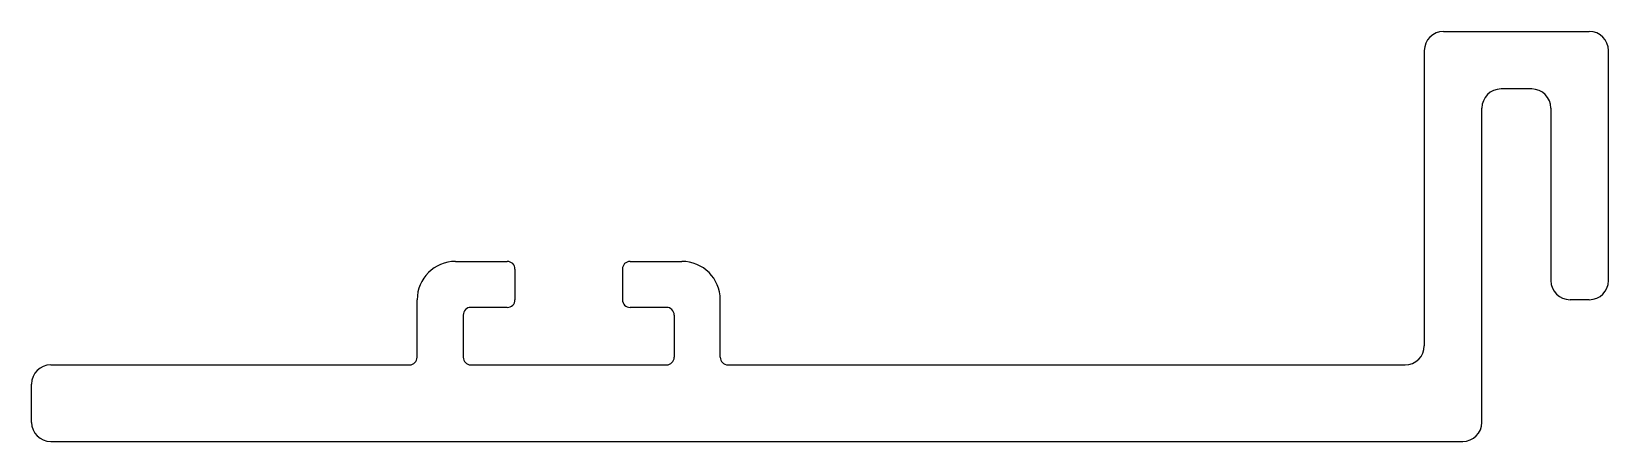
# Model space of a CAD drawing. Extents: x 64 to 105.1, y 27.5 to 38.2.
import ezdxf

# ---------------------------------------------------------------- set-up
doc = ezdxf.new("R2010")
doc.units = 0
doc.layers.get('0').update_dxf_attribs({"linetype": 'CONTINUOUS'})

msp = doc.modelspace()

# ---------------------------------------------------------------- linework, layer by layer
at = {"color": 7}
for p, q in [((100.834, 38.227), (104.634, 38.227)), ((100.334, 37.727), (100.334, 30.027)), ((105.134, 31.727), (105.134, 37.727)), ((103.134, 36.727), (102.334, 36.727)), ((101.834, 28.027), (101.834, 36.227)), ((103.634, 36.227), (103.634, 31.727)), ((75.084, 32.227), (76.434, 32.227)), ((79.634, 32.227), (80.984, 32.227)), ((76.634, 32.027), (76.634, 31.227)), ((79.434, 32.027), (79.434, 31.227)), ((74.084, 29.727), (74.084, 31.227)), ((75.284, 30.827), (75.284, 29.727)), ((76.434, 31.027), (75.484, 31.027)), ((80.584, 31.027), (79.634, 31.027)), ((80.784, 30.827), (80.784, 29.727)), ((81.984, 29.727), (81.984, 31.227)), ((104.634, 31.227), (104.134, 31.227)), ((64.534, 29.527), (73.884, 29.527)), ((75.484, 29.527), (80.584, 29.527)), ((82.184, 29.527), (99.834, 29.527)), ((64.034, 28.027), (64.034, 29.027)), ((64.534, 27.527), (101.334, 27.527))]:
    msp.add_line(p, q, dxfattribs=at)
for centre, radius, start, end in [((100.834, 37.727), 0.5, 90, 180), ((104.634, 37.727), 0.5, 0, 90), ((102.334, 36.227), 0.5, 90, 180), ((103.134, 36.227), 0.5, 0, 90), ((75.084, 31.227), 1, 90, 180), ((76.434, 32.027), 0.2, 0, 90), ((79.634, 32.027), 0.2, 90, 180), ((80.984, 31.227), 1, 0, 90), ((104.134, 31.727), 0.5, 180, 270), ((104.634, 31.727), 0.5, 270, 0), ((75.484, 30.827), 0.2, 90, 180), ((76.434, 31.227), 0.2, 270, 0), ((79.634, 31.227), 0.2, 180, 270), ((80.584, 30.827), 0.2, 0, 90), ((99.834, 30.027), 0.5, 270, 0), ((73.884, 29.727), 0.2, 270, 0), ((75.484, 29.727), 0.2, 180, 270), ((80.584, 29.727), 0.2, 270, 0), ((82.184, 29.727), 0.2, 180, 270), ((64.534, 29.027), 0.5, 90, 180), ((64.534, 28.027), 0.5, 180, 270), ((101.334, 28.027), 0.5, 270, 0)]:
    msp.add_arc(centre, radius, start, end, dxfattribs=at)

doc.saveas('drawing.dxf')
